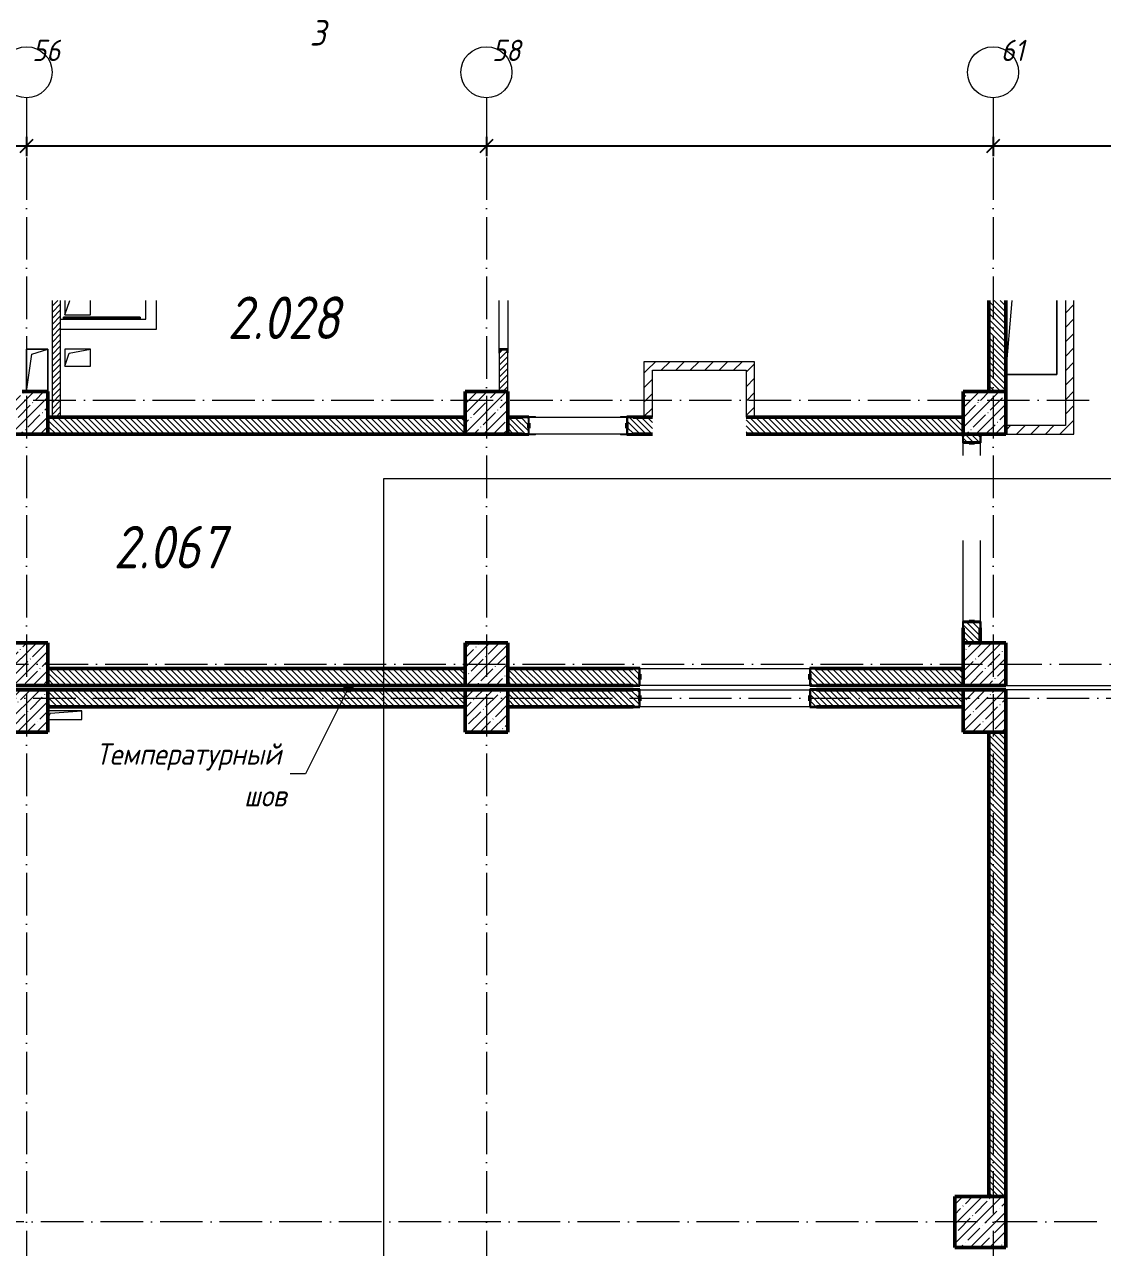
# Model space of a CAD drawing. Header units: millimetres. Extents: x -401725 to 250493, y 305116 to 802890.
# Drawn here: x 62066 to 74727, y 346924 to 361285 of the extents above; entities that cross this region are included whole.
import ezdxf

# ---------------------------------------------------------------- set-up
doc = ezdxf.new("R2010")
doc.units = ezdxf.units.MM
doc.linetypes.add('50_200_ШТРИХ_1Т_ш5_п1_п1_', pattern=[700, 500, -100, 0, -100])
for name, color, linetype, lineweight in [('A-____-____-DIMS', 7, 'Continuous', 9), ('A-FLOR-____-OTLN', 7, 'Continuous', 9), ('A-GENM-____-MCUT', 7, 'Continuous', 25), ('A-GENM-____-OTLN', 7, 'Continuous', 9), ('A-GENM-____-OTLN-1', 7, 'Continuous', 25), ('A-WALL-____-MCUT-2', 7, 'Continuous', 50), ('A-WALL-____-OTLN', 7, 'Continuous', 9), ('A-WALL-____-PATT-1', 7, 'Continuous', 9), ('A-WALL-FNSH-MCUT-1', 7, 'Continuous', 9), ('G-____-____-SYMB', 7, 'Continuous', 9), ('G-____-____-TEXT', 7, 'Continuous', 9), ('I-WALL-____-OTLN', 7, 'Continuous', 9), ('S-COLS-____-MCUT', 7, 'Continuous', 50), ('S-COLS-____-OTLN', 7, 'Continuous', 9), ('S-GRID-____-IDEN', 7, 'Continuous', 9), ('S-GRID-____-OTLN-1', 7, '50_200_ШТРИХ_1Т_ш5_п1_п1_', 9), ('Марки помещений', 7, 'Continuous', 9)]:
    doc.layers.add(name, color=color, linetype=linetype, lineweight=lineweight)
doc.layers.add('G-____-____-SYMB-1', color=9, linetype='Continuous', lineweight=9, true_color=0x808080)
doc.styles.add('ISOCPEUR_I', font='isocpeui.ttf', dxfattribs={"width": 0.9, "height": 2.5})
doc.styles.add('ISOCPEUR_I_10', font='isocpeui.ttf', dxfattribs={"width": 0.9, "height": 180})
doc.styles.add('ISOCPEUR_I_2', font='isocpeui.ttf', dxfattribs={"width": 0.85, "height": 2.3})
doc.dimstyles.new('ISO-2_5_0_9К_БОЛЬШОЙ_ОСИ', dxfattribs={"dimscale": 304.8, "dimtxt": 248.995294, "dimasz": 0.492126, "dimexe": 0.393701, "dimexo": 0, "dimgap": 0, "dimtad": 1, "dimdec": 0, "dimzin": 0, "dimdsep": 46, "dimtxsty": 'ISOCPEUR_I', "dimblk1": 'OBLIQUE', "dimblk2": 'OBLIQUE', "dimsah": 1, "dimcen": 0.09, "dimdle": 0.393701, "dimazin": 0, "dimtfac": 1, "dimtdec": 4, "dimtix": 1, "dimtmove": 0, "dimatfit": 3, "dimfxl": 1, "dimtvp": 1, "dimtolj": 1, "dimtzin": 0, "dimarcsym": 2})
pattern_1 = [(135, (-15659.08, 310542.9), (-35.35534, -35.35534), [])]
pattern_2 = [(45, (-15659.08, 310542.9), (-35.35534, 35.35534), [])]
pattern_3 = [(45, (-15659.08, 310542.9), (-84.85281, 84.85281), [])]

# ---------------------------------------------------------------- blocks, each defined once
blk = doc.blocks.new('BSC_Колонна _Прямоугольная - 500х500-25642906-АР1_План отверстий 2 этажа в осях 1-64_А-ГГ')
at = {"layer": 'S-COLS-____-OTLN'}
h = blk.add_hatch(dxfattribs=at)
h.set_pattern_fill('FP_35', color=256, style=0, pattern_type=2)
h.set_pattern_definition([(45, (-89000, -42681.04), (-114.04925, 114.04925), []), (45, (-88885.95, -42681.04), (-114.04925, 114.04925), [201.613, -40.323, 3.353, -36.97])])
h.paths.add_polyline_path([(-250, -250), (250, -250), (250, 250), (-250, 250)], flags=0)
at = {"layer": 'S-COLS-____-MCUT'}
for p, q in [((250, 250), (-250, 250)), ((-250, 250), (-250, -250)), ((250, -250), (250, 250)), ((-250, -250), (250, -250))]:
    blk.add_line(p, q, dxfattribs=at)
blk = doc.blocks.new('BSC_Колонна _Прямоугольная - 600х600-26981669-АР1_План отверстий 2 этажа в осях 1-64_А-ГГ')
at = {"layer": 'S-COLS-____-OTLN'}
h = blk.add_hatch(dxfattribs=at)
h.set_pattern_fill('FP_41', color=256, style=0, pattern_type=2)
h.set_pattern_definition([(45, (-88950, -36681.04), (-114.04925, 114.04925), []), (45, (-88835.95, -36681.04), (-114.04925, 114.04925), [201.613, -40.323, 3.353, -36.97])])
h.paths.add_polyline_path([(-300, -300), (300, -300), (300, 300), (-300, 300)], flags=0)
at = {"layer": 'S-COLS-____-MCUT'}
for p, q in [((300, 300), (-300, 300)), ((-300, 300), (-300, -300)), ((300, -300), (300, 300)), ((-300, -300), (300, -300))]:
    blk.add_line(p, q, dxfattribs=at)
blk = doc.blocks.new('BSC_Колонна _Прямоугольная - 500х500-V16-АР1_План отверстий 2 этажа в осях 1-64_А-ГГ')
at = {"layer": 'S-COLS-____-OTLN'}
h = blk.add_hatch(dxfattribs=at)
h.set_pattern_fill('FP_45', color=256, style=0, pattern_type=2)
h.set_pattern_definition([(45, (-77750, -42681.04), (-114.04925, 114.04925), []), (45, (-77635.95, -42681.04), (-114.04925, 114.04925), [201.613, -40.323, 3.353, -36.97])])
h.paths.add_polyline_path([(-250, -250), (250, -250), (250, 250), (-250, 250)], flags=0)
at = {"layer": 'S-COLS-____-MCUT'}
for p, q in [((250, 250), (-250, 250)), ((-250, 250), (-250, -250)), ((250, -250), (250, 250)), ((-250, -250), (250, -250))]:
    blk.add_line(p, q, dxfattribs=at)
blk = doc.blocks.new('BSC_Колонна _Прямоугольная - 500х500-V17-АР1_План отверстий 2 этажа в осях 1-64_А-ГГ')
at = {"layer": 'S-COLS-____-OTLN'}
h = blk.add_hatch(dxfattribs=at)
h.set_pattern_fill('FP_46', color=256, style=0, pattern_type=2)
h.set_pattern_definition([(45, (-83150, -42681.04), (-114.04925, 114.04925), []), (45, (-83035.95, -42681.04), (-114.04925, 114.04925), [201.613, -40.323, 3.353, -36.97])])
h.paths.add_polyline_path([(-250, -250), (250, -250), (250, 250), (-250, 250)], flags=0)
at = {"layer": 'S-COLS-____-MCUT'}
for p, q in [((250, 250), (-250, 250)), ((-250, 250), (-250, -250)), ((250, -250), (250, 250)), ((-250, -250), (250, -250))]:
    blk.add_line(p, q, dxfattribs=at)
blk = doc.blocks.new('BSC_Колонна _Прямоугольная - 500х500-V80-АР1_План отверстий 2 этажа в осях 1-64_А-ГГ')
at = {"layer": 'S-COLS-____-OTLN'}
h = blk.add_hatch(dxfattribs=at)
h.set_pattern_fill('FP_109', color=256, style=0, pattern_type=2)
h.set_pattern_definition([(45, (-89000, -46181.04), (-114.04925, 114.04925), []), (45, (-88885.95, -46181.04), (-114.04925, 114.04925), [201.613, -40.323, 3.353, -36.97])])
h.paths.add_polyline_path([(-250, -250), (250, -250), (250, 250), (-250, 250)], flags=0)
at = {"layer": 'S-COLS-____-MCUT'}
for p, q in [((250, 250), (-250, 250)), ((-250, 250), (-250, -250)), ((250, -250), (250, 250)), ((-250, -250), (250, -250))]:
    blk.add_line(p, q, dxfattribs=at)
blk = doc.blocks.new('BSC_Колонна _Прямоугольная - 500х500-V81-АР1_План отверстий 2 этажа в осях 1-64_А-ГГ')
at = {"layer": 'S-COLS-____-OTLN'}
h = blk.add_hatch(dxfattribs=at)
h.set_pattern_fill('FP_110', color=256, style=0, pattern_type=2)
h.set_pattern_definition([(45, (-83150, -46181.04), (-114.04925, 114.04925), []), (45, (-83035.95, -46181.04), (-114.04925, 114.04925), [201.613, -40.323, 3.353, -36.97])])
h.paths.add_polyline_path([(-250, -250), (250, -250), (250, 250), (-250, 250)], flags=0)
at = {"layer": 'S-COLS-____-MCUT'}
for p, q in [((250, 250), (-250, 250)), ((-250, 250), (-250, -250)), ((250, -250), (250, 250)), ((-250, -250), (250, -250))]:
    blk.add_line(p, q, dxfattribs=at)
blk = doc.blocks.new('BSC_Колонна _Прямоугольная - 500х500-25978818-АР1_План отверстий 2 этажа в осях 1-64_А-ГГ')
at = {"layer": 'S-COLS-____-OTLN'}
h = blk.add_hatch(dxfattribs=at)
h.set_pattern_fill('FP_148', color=256, style=0, pattern_type=2)
h.set_pattern_definition([(45, (-77750, -46181.04), (-114.04925, 114.04925), []), (45, (-77635.95, -46181.04), (-114.04925, 114.04925), [201.613, -40.323, 3.353, -36.97])])
h.paths.add_polyline_path([(-250, -250), (250, -250), (250, 250), (-250, 250)], flags=0)
at = {"layer": 'S-COLS-____-MCUT'}
for p, q in [((-250, 250), (-250, -250)), ((250, 250), (-50, 250)), ((250, -250), (250, 250)), ((-250, -250), (250, -250))]:
    blk.add_line(p, q, dxfattribs=at)
blk = doc.blocks.new('BSC_Колонна _Прямоугольная - 500х500-V123-АР1_План отверстий 2 этажа в осях 1-64_А-ГГ')
at = {"layer": 'S-COLS-____-OTLN'}
h = blk.add_hatch(dxfattribs=at)
h.set_pattern_fill('FP_153', color=256, style=0, pattern_type=2)
h.set_pattern_definition([(45, (-77750, -43231.04), (-114.04925, 114.04925), []), (45, (-77635.95, -43231.04), (-114.04925, 114.04925), [201.613, -40.323, 3.353, -36.97])])
h.paths.add_polyline_path([(-250, -250), (250, -250), (250, 250), (-250, 250)], flags=0)
at = {"layer": 'S-COLS-____-MCUT'}
for p, q in [((250, 250), (-250, 250)), ((-250, 250), (-250, -250)), ((250, -250), (250, 250)), ((-250, -250), (250, -250))]:
    blk.add_line(p, q, dxfattribs=at)
blk = doc.blocks.new('BSC_Колонна _Прямоугольная - 500х500-V125-АР1_План отверстий 2 этажа в осях 1-64_А-ГГ')
at = {"layer": 'S-COLS-____-OTLN'}
h = blk.add_hatch(dxfattribs=at)
h.set_pattern_fill('FP_155', color=256, style=0, pattern_type=2)
h.set_pattern_definition([(45, (-83150, -43231.04), (-114.04925, 114.04925), []), (45, (-83035.95, -43231.04), (-114.04925, 114.04925), [201.613, -40.323, 3.353, -36.97])])
h.paths.add_polyline_path([(-250, -250), (250, -250), (250, 250), (-250, 250)], flags=0)
at = {"layer": 'S-COLS-____-MCUT'}
for p, q in [((250, 250), (-250, 250)), ((-250, 250), (-250, -250)), ((250, -250), (250, 250)), ((-250, -250), (250, -250))]:
    blk.add_line(p, q, dxfattribs=at)
blk = doc.blocks.new('BSC_Колонна _Прямоугольная - 500х500-V126-АР1_План отверстий 2 этажа в осях 1-64_А-ГГ')
at = {"layer": 'S-COLS-____-OTLN'}
h = blk.add_hatch(dxfattribs=at)
h.set_pattern_fill('FP_156', color=256, style=0, pattern_type=2)
h.set_pattern_definition([(45, (-89000, -43231.04), (-114.04925, 114.04925), []), (45, (-88885.95, -43231.04), (-114.04925, 114.04925), [201.613, -40.323, 3.353, -36.97])])
h.paths.add_polyline_path([(-250, -250), (250, -250), (250, 250), (-250, 250)], flags=0)
at = {"layer": 'S-COLS-____-MCUT'}
for p, q in [((250, 250), (-250, 250)), ((-250, 250), (-250, -250)), ((250, -250), (250, 250)), ((-250, -250), (250, -250))]:
    blk.add_line(p, q, dxfattribs=at)
blk = doc.blocks.new('154_Стойка_СКБ_Швеллер - СМ-2180_100-28278414-АР1_План отверстий 2 этажа в осях 1-64_А-ГГ')
at = {"layer": 'A-GENM-____-MCUT'}
for p, q in [((171, 50), (125, 50)), ((125, 50), (125, -50)), ((129.5, 42.4), (171, 42.4)), ((129.5, -42.4), (129.5, 42.4)), ((171, 42.4), (171, 50)), ((125, -50), (171, -50)), ((171, -42.4), (129.5, -42.4)), ((171, -50), (171, -42.4))]:
    blk.add_line(p, q, dxfattribs=at)
blk = doc.blocks.new('154_Стойка_СКБ_Уголок - СМ-2180_200-28268025-АР1_План отверстий 2 этажа в осях 1-64_А-ГГ')
at = {"layer": 'A-GENM-____-MCUT'}
for p, q in [((125, 156), (125, 81)), ((200, 156), (125, 156)), ((131, 81), (131, 150)), ((131, 150), (200, 150)), ((200, 150), (200, 156)), ((125, 81), (131, 81)), ((131, 19), (125, 19)), ((125, 19), (125, -56)), ((131, -50), (131, 19)), ((125, -56), (200, -56)), ((200, -50), (131, -50)), ((200, -56), (200, -50))]:
    blk.add_line(p, q, dxfattribs=at)
blk = doc.blocks.new('Стойка_Влож_Уголок_Опорный - Уголок-28213941-АР1_План отверстий 2 этажа в осях 1-64_А-ГГ')
at = {"layer": 'A-GENM-____-OTLN'}
for p, q in [((-212, -6), (-212, 0)), ((0, 0), (0, -6)), ((-212, -75), (-212, -6)), ((-212, -6), (-206, -6)), ((-212, -75), (-206, -75)), ((-6, -6), (0, -6)), ((-6, -75), (0, -75)), ((0, -6), (0, -75))]:
    blk.add_line(p, q, dxfattribs=at)
blk = doc.blocks.new('Фахверк_СКБ_Уголок - 200_3550-28267367-АР1_План отверстий 2 этажа в осях 1-64_А-ГГ')
at = {"layer": 'A-GENM-____-MCUT'}
for p, q in [((200, 156), (125, 156)), ((125, 156), (125, 81)), ((131, 81), (131, 150)), ((131, 150), (200, 150)), ((200, 150), (200, 156)), ((125, 81), (131, 81)), ((131, 19), (125, 19)), ((125, 19), (125, -56)), ((131, -50), (131, 19)), ((125, -56), (200, -56)), ((200, -50), (131, -50)), ((200, -56), (200, -50))]:
    blk.add_line(p, q, dxfattribs=at)
blk = doc.blocks.new('Фахверк_СКБ_Уголок - 200_3380-28509457-АР1_План отверстий 2 этажа в осях 1-64_А-ГГ')
at = {"layer": 'A-GENM-____-MCUT'}
for p, q in [((200, 156), (125, 156)), ((125, 156), (125, 81)), ((131, 81), (131, 150)), ((131, 150), (200, 150)), ((200, 150), (200, 156)), ((125, 81), (131, 81)), ((131, 19), (125, 19)), ((125, 19), (125, -56)), ((131, -50), (131, 19)), ((125, -56), (200, -56)), ((200, -50), (131, -50)), ((200, -56), (200, -50))]:
    blk.add_line(p, q, dxfattribs=at)
blk = doc.blocks.new('Фахверк_СКБ_Уголок - 200_3960_зеркало-28268689-АР1_План отверстий 2 этажа в осях 1-64_А-ГГ')
at = {"layer": 'A-GENM-____-MCUT'}
for p, q in [((200, 156), (125, 156)), ((125, 156), (125, 81)), ((131, 81), (131, 150)), ((131, 150), (200, 150)), ((200, 150), (200, 156)), ((125, 81), (131, 81)), ((131, 19), (125, 19)), ((125, 19), (125, -56)), ((131, -50), (131, 19)), ((125, -56), (200, -56)), ((200, -50), (131, -50)), ((200, -56), (200, -50))]:
    blk.add_line(p, q, dxfattribs=at)
blk = doc.blocks.new('Фахверк_СКБ_Уголок - 200_3960-28268576-АР1_План отверстий 2 этажа в осях 1-64_А-ГГ')
at = {"layer": 'A-GENM-____-MCUT'}
for p, q in [((200, 156), (125, 156)), ((125, 156), (125, 81)), ((131, 81), (131, 150)), ((131, 150), (200, 150)), ((200, 150), (200, 156)), ((125, 81), (131, 81)), ((131, 19), (125, 19)), ((125, 19), (125, -56)), ((131, -50), (131, 19)), ((125, -56), (200, -56)), ((200, -50), (131, -50)), ((200, -56), (200, -50))]:
    blk.add_line(p, q, dxfattribs=at)
blk = doc.blocks.new('131_Панель боковая - 900х1500-29281255-АР1_План отверстий 2 этажа в осях 1-64_А-ГГ')
at = {"layer": 'A-GENM-____-MCUT'}
for p, q in [((450, 5), (-450, 5)), ((-450, 5), (-450, -5)), ((450, -5), (450, 5)), ((-450, -5), (450, -5))]:
    blk.add_line(p, q, dxfattribs=at)
at = {"layer": 'A-GENM-____-OTLN'}
for p, q in [((-450, 10), (450, 10)), ((-450, 5), (-450, 10)), ((450, 10), (450, 5)), ((-450, -10), (-450, -5)), ((-450, -10), (450, -10)), ((450, -5), (450, -10))]:
    blk.add_line(p, q, dxfattribs=at)
blk = doc.blocks.new('AR_Отверстие прямоугольное _в плите_ - AR_Отверстие прямоугольное _в плите_-V151-АР1_План отверстий 2 этажа в осях 1-64_А-ГГ')
at = {"layer": 'A-GENM-____-OTLN'}
for p, q in [((125, 250), (-125, 250)), ((-125, 250), (-125, -250)), ((-125, -250), (-63, 188)), ((-63, 188), (125, 250)), ((125, -250), (125, 250))]:
    blk.add_line(p, q, dxfattribs=at)
blk = doc.blocks.new('AR_Отверстие прямоугольное _в плите_ - AR_Отверстие прямоугольное _в плите_-30459341-АР1_План отверстий 2 этажа в осях 1-64_А-ГГ')
at = {"layer": 'A-GENM-____-OTLN'}
for p, q in [((-150, 20), (-150, -150)), ((-150, -150), (-93, 20)), ((150, -150), (150, 20)), ((-150, -150), (150, -150))]:
    blk.add_line(p, q, dxfattribs=at)
blk = doc.blocks.new('AR_Отверстие прямоугольное _в плите_ - AR_Отверстие прямоугольное _в плите_-30459372-АР1_План отверстий 2 этажа в осях 1-64_А-ГГ')
at = {"layer": 'A-GENM-____-OTLN'}
for p, q in [((150, 100), (-150, 100)), ((-150, 100), (-150, -100)), ((-150, -100), (-100, 50)), ((-100, 50), (150, 100)), ((150, -100), (150, 100)), ((-150, -100), (150, -100))]:
    blk.add_line(p, q, dxfattribs=at)
blk = doc.blocks.new('AR_Отверстие прямоугольное _в плите_ - AR_Отверстие прямоугольное _в плите_-30511579-АР1_План отверстий 2 этажа в осях 1-64_А-ГГ')
at = {"layer": 'A-GENM-____-OTLN'}
for p, q in [((200, 50), (-200, 50)), ((-200, -50), (-175, 25)), ((-175, 25), (200, 50)), ((200, -50), (200, 50)), ((-200, -50), (200, -50))]:
    blk.add_line(p, q, dxfattribs=at)
blk = doc.blocks.new('AR_Отверстие прямоугольное _в плите_ - AR_Отверстие прямоугольное _в плите_-30552544-АР1_План отверстий 2 этажа в осях 1-64_А-ГГ')
at = {"layer": 'A-GENM-____-OTLN'}
for p, q in [((-300, -650), (-227, 220)), ((300, -650), (300, 220)), ((-300, -650), (300, -650))]:
    blk.add_line(p, q, dxfattribs=at)
blk = doc.blocks.new('Ось сетки - Круг_Ø6_00__ISO-2_5_0_9K_-25732049-АР1_План отверстий 2 этажа в осях 1-64_А-ГГ')
at = {"layer": 'S-GRID-____-IDEN'}
blk.add_circle((0, 0), 3, dxfattribs=at)
blk = doc.blocks.new('_Oblique')
at = {"color": 0, "linetype": 'ByBlock', "lineweight": -2}
blk.add_line((-0.5, -0.5), (0.5, 0.5), dxfattribs=at)
blk = doc.blocks.new('*D9372')
at = {"layer": 'A-____-____-DIMS', "color": 0, "lineweight": -2, "transparency": 16777216}
for p, q in [((59191, 359964), (59191, 359738)), ((62091, 359964), (62091, 359738)), ((59071, 359858), (62211, 359858))]:
    blk.add_line(p, q, dxfattribs=at)
at = {"layer": 'Defpoints', "color": 0, "transparency": 16777216}
for p in [(59191, 359964), (62091, 359964), (62091, 359858)]:
    blk.add_point(p, dxfattribs=at)
at = {"layer": 'A-____-____-DIMS', "color": 0, "lineweight": -2, "transparency": 16777216, "xscale": 150, "yscale": 150, "zscale": 150, "rotation": 180}
blk.add_blockref('_Oblique', (59191, 359858), dxfattribs=at)
at = {"layer": 'A-____-____-DIMS', "color": 0, "lineweight": -2, "transparency": 16777216, "xscale": 150, "yscale": 150, "zscale": 150}
blk.add_blockref('_Oblique', (62091, 359858), dxfattribs=at)
at = {"layer": 'A-____-____-DIMS', "color": 0, "transparency": 16777216, "insert": (60641, 359859), "char_height": 2.5, "width": 758.48, "attachment_point": 5, "style": 'ISOCPEUR_I'}
blk.add_mtext('\\A1;2900', dxfattribs=at)
blk = doc.blocks.new('*D9373')
at = {"layer": 'A-____-____-DIMS', "color": 0, "lineweight": -2, "transparency": 16777216}
for p, q in [((62091, 359964), (62091, 359738)), ((67491, 359964), (67491, 359738)), ((61971, 359858), (67611, 359858))]:
    blk.add_line(p, q, dxfattribs=at)
at = {"layer": 'Defpoints', "color": 0, "transparency": 16777216}
for p in [(62091, 359964), (67491, 359964), (67491, 359858)]:
    blk.add_point(p, dxfattribs=at)
at = {"layer": 'A-____-____-DIMS', "color": 0, "lineweight": -2, "transparency": 16777216, "xscale": 150, "yscale": 150, "zscale": 150, "rotation": 180}
blk.add_blockref('_Oblique', (62091, 359858), dxfattribs=at)
at = {"layer": 'A-____-____-DIMS', "color": 0, "lineweight": -2, "transparency": 16777216, "xscale": 150, "yscale": 150, "zscale": 150}
blk.add_blockref('_Oblique', (67491, 359858), dxfattribs=at)
at = {"layer": 'A-____-____-DIMS', "color": 0, "transparency": 16777216, "insert": (64791, 359859), "char_height": 2.5, "width": 781.46, "attachment_point": 5, "style": 'ISOCPEUR_I'}
blk.add_mtext('\\A1;5400', dxfattribs=at)
blk = doc.blocks.new('*D9374')
at = {"layer": 'A-____-____-DIMS', "color": 0, "lineweight": -2, "transparency": 16777216}
for p, q in [((67491, 359964), (67491, 359738)), ((73441, 359964), (73441, 359738)), ((67371, 359858), (73561, 359858))]:
    blk.add_line(p, q, dxfattribs=at)
at = {"layer": 'Defpoints', "color": 0, "transparency": 16777216}
for p in [(67491, 359964), (73441, 359964), (73441, 359858)]:
    blk.add_point(p, dxfattribs=at)
at = {"layer": 'A-____-____-DIMS', "color": 0, "lineweight": -2, "transparency": 16777216, "xscale": 150, "yscale": 150, "zscale": 150, "rotation": 180}
blk.add_blockref('_Oblique', (67491, 359858), dxfattribs=at)
at = {"layer": 'A-____-____-DIMS', "color": 0, "lineweight": -2, "transparency": 16777216, "xscale": 150, "yscale": 150, "zscale": 150}
blk.add_blockref('_Oblique', (73441, 359858), dxfattribs=at)
at = {"layer": 'A-____-____-DIMS', "color": 0, "transparency": 16777216, "insert": (70466, 359859), "char_height": 2.5, "width": 758.48, "attachment_point": 5, "style": 'ISOCPEUR_I'}
blk.add_mtext('\\A1;5950', dxfattribs=at)
blk = doc.blocks.new('*D9375')
at = {"layer": 'A-____-____-DIMS', "color": 0, "lineweight": -2, "transparency": 16777216}
for p, q in [((73441, 359964), (73441, 359738)), ((77691, 359964), (77691, 359738)), ((73321, 359858), (77811, 359858))]:
    blk.add_line(p, q, dxfattribs=at)
at = {"layer": 'Defpoints', "color": 0, "transparency": 16777216}
for p in [(73441, 359964), (77691, 359964), (77691, 359858)]:
    blk.add_point(p, dxfattribs=at)
at = {"layer": 'A-____-____-DIMS', "color": 0, "lineweight": -2, "transparency": 16777216, "xscale": 150, "yscale": 150, "zscale": 150, "rotation": 180}
blk.add_blockref('_Oblique', (73441, 359858), dxfattribs=at)
at = {"layer": 'A-____-____-DIMS', "color": 0, "lineweight": -2, "transparency": 16777216, "xscale": 150, "yscale": 150, "zscale": 150}
blk.add_blockref('_Oblique', (77691, 359858), dxfattribs=at)
at = {"layer": 'A-____-____-DIMS', "color": 0, "transparency": 16777216, "insert": (75566, 359859), "char_height": 2.5, "width": 781.46, "attachment_point": 5, "style": 'ISOCPEUR_I'}
blk.add_mtext('\\A1;4250', dxfattribs=at)

msp = doc.modelspace()

# ---------------------------------------------------------------- hatches: boundary and pattern name
at = {"layer": 'A-WALL-____-PATT-1'}
h = msp.add_hatch(dxfattribs=at)
h.set_pattern_fill('FP_5', color=256, style=0, pattern_type=2)
h.set_pattern_definition(pattern_2)
h.paths.add_polyline_path([(62390.9187, 356673.9433), (62490.9187, 356673.9433), (62490.9187, 358044.0819), (62390.9187, 358044.0819), (62390.9187, 357718.4856)], flags=0)
h = msp.add_hatch(dxfattribs=at)
h.set_pattern_fill('FP_6', color=256, style=0, pattern_type=2)
h.set_pattern_definition(pattern_1)
h.paths.add_polyline_path([(73590.9187, 356973.9433), (73590.9187, 358044.0819), (73390.9187, 358044.0819), (73390.9187, 356973.9433)], flags=0)
h = msp.add_hatch(dxfattribs=at)
h.set_pattern_fill('FP_4', color=256, style=0, pattern_type=2)
h.set_pattern_definition(pattern_3)
h.paths.add_polyline_path([(74390.9187, 356573.9433), (74390.9187, 358044.0819), (74290.9187, 358044.0819), (74290.9187, 356573.9433)], flags=0)
h = msp.add_hatch(dxfattribs=at)
h.set_pattern_fill('FP_5', color=256, style=0, pattern_type=2)
h.set_pattern_definition(pattern_2)
h.paths.add_polyline_path([(67740.9187, 356973.9433), (67740.9187, 357427.9433), (67733.3187, 357427.9433), (67733.3187, 357469.4433), (67648.5187, 357469.4433), (67648.5187, 357427.9433), (67640.9187, 357427.9433), (67640.9187, 356973.9433), (67733.3187, 356973.9433)], flags=0)
h = msp.add_hatch(dxfattribs=at)
h.set_pattern_fill('FP_4', color=256, style=0, pattern_type=2)
h.set_pattern_definition(pattern_3)
h.paths.add_polyline_path([(69340.9187, 357223.9433), (70640.9187, 357223.9433), (70640.9187, 357323.9433), (69340.9187, 357323.9433)], flags=0)
h = msp.add_hatch(dxfattribs=at)
h.set_pattern_fill('FP_4', color=256, style=0, pattern_type=2)
h.set_pattern_definition(pattern_3)
h.paths.add_polyline_path([(69440.9187, 356673.9433), (69440.9187, 357223.9433), (69340.9187, 357223.9433), (69340.9187, 356673.9433)], flags=0)
h = msp.add_hatch(dxfattribs=at)
h.set_pattern_fill('FP_4', color=256, style=0, pattern_type=2)
h.set_pattern_definition(pattern_3)
h.paths.add_polyline_path([(70540.9187, 356673.9433), (70640.9187, 356673.9433), (70640.9187, 357223.9433), (70540.9187, 357223.9433)], flags=0)
h = msp.add_hatch(dxfattribs=at)
h.set_pattern_fill('FP_6', color=256, style=0, pattern_type=2)
h.set_pattern_definition(pattern_1)
h.paths.add_polyline_path([(67240.9187, 356473.9433), (67240.9187, 356673.9433), (62340.9187, 356673.9433), (62340.9187, 356473.9433), (65630.5863, 356473.9433)], flags=0)
h = msp.add_hatch(dxfattribs=at)
h.set_pattern_fill('FP_6', color=256, style=0, pattern_type=2)
h.set_pattern_definition(pattern_1)
h.paths.add_polyline_path([(73090.9187, 356473.9433), (73090.9187, 356673.9433), (70540.9187, 356673.9433), (70540.9187, 356473.9433), (72700.4435, 356473.9433)], flags=0)
h.paths.add_polyline_path([(69440.9187, 356473.9433), (69440.9187, 356673.9433), (69146.9187, 356673.9433), (69146.9187, 356604.9433), (69140.9187, 356604.9433), (69140.9187, 356542.9433), (69146.9187, 356542.9433), (69146.9187, 356473.9433), (69215.9187, 356473.9433)], flags=0)
h.paths.add_polyline_path([(67915.9187, 356473.9433), (67984.9187, 356473.9433), (67984.9187, 356542.9433), (67990.9187, 356542.9433), (67990.9187, 356604.9433), (67984.9187, 356604.9433), (67984.9187, 356673.9433), (67740.9187, 356673.9433), (67740.9187, 356473.9433)], flags=0)
h = msp.add_hatch(dxfattribs=at)
h.set_pattern_fill('FP_6', color=256, style=0, pattern_type=2)
h.set_pattern_definition(pattern_1)
h.paths.add_polyline_path([(73290.9187, 354023.9433), (73290.9187, 354267.9433), (73221.9187, 354267.9433), (73221.9187, 354273.9433), (73159.9187, 354273.9433), (73159.9187, 354267.9433), (73090.9187, 354267.9433), (73090.9187, 354023.9433)], flags=0)
h.paths.add_polyline_path([(73221.9187, 356373.9433), (73221.9187, 356379.9433), (73290.9187, 356379.9433), (73290.9187, 356473.9433), (73090.9187, 356473.9433), (73090.9187, 356379.9433), (73159.9187, 356379.9433), (73159.9187, 356373.9433)], flags=0)
h = msp.add_hatch(dxfattribs=at)
h.set_pattern_fill('FP_4', color=256, style=0, pattern_type=2)
h.set_pattern_definition(pattern_3)
h.paths.add_polyline_path([(73590.9187, 356473.9433), (74390.9187, 356473.9433), (74390.9187, 356573.9433), (73590.9187, 356573.9433)], flags=0)
h = msp.add_hatch(dxfattribs=at)
h.set_pattern_fill('FP_6', color=256, style=0, pattern_type=2)
h.set_pattern_definition(pattern_1)
h.paths.add_polyline_path([(67240.9187, 353523.9433), (67240.9187, 353723.9433), (62340.9187, 353723.9433), (62340.9187, 353523.9433), (65630.5863, 353523.9433)], flags=0)
h = msp.add_hatch(dxfattribs=at)
h.set_pattern_fill('FP_6', color=256, style=0, pattern_type=2)
h.set_pattern_definition(pattern_1)
h.paths.add_polyline_path([(72700.4435, 353523.9433), (73090.9187, 353523.9433), (73090.9187, 353723.9433), (71296.9187, 353723.9433), (71296.9187, 353654.9433), (71290.9187, 353654.9433), (71290.9187, 353592.9433), (71296.9187, 353592.9433), (71296.9187, 353523.9433), (71365.9187, 353523.9433)], flags=0)
h.paths.add_polyline_path([(69165.5149, 353523.9433), (69284.9187, 353523.9433), (69284.9187, 353592.9433), (69290.9187, 353592.9433), (69290.9187, 353654.9433), (69284.9187, 353654.9433), (69284.9187, 353723.9433), (67740.9187, 353723.9433), (67740.9187, 353523.9433)], flags=0)
h = msp.add_hatch(dxfattribs=at)
h.set_pattern_fill('FP_6', color=256, style=0, pattern_type=2)
h.set_pattern_definition(pattern_1)
h.paths.add_polyline_path([(67240.9187, 353273.9433), (67240.9187, 353473.9433), (62340.9187, 353473.9433), (62340.9187, 353273.9433), (65630.5863, 353273.9433)], flags=0)
h = msp.add_hatch(dxfattribs=at)
h.set_pattern_fill('FP_6', color=256, style=0, pattern_type=2)
h.set_pattern_definition(pattern_1)
h.paths.add_polyline_path([(73090.9187, 353273.9433), (73090.9187, 353473.9433), (71296.9187, 353473.9433), (71296.9187, 353404.9433), (71290.9187, 353404.9433), (71290.9187, 353342.9433), (71296.9187, 353342.9433), (71296.9187, 353273.9433), (72700.4435, 353273.9433)], flags=0)
h.paths.add_polyline_path([(69284.9187, 353273.9433), (69284.9187, 353342.9433), (69290.9187, 353342.9433), (69290.9187, 353404.9433), (69284.9187, 353404.9433), (69284.9187, 353473.9433), (67740.9187, 353473.9433), (67740.9187, 353273.9433), (69215.9187, 353273.9433)], flags=0)
h = msp.add_hatch(dxfattribs=at)
h.set_pattern_fill('FP_6', color=256, style=0, pattern_type=2)
h.set_pattern_definition(pattern_1)
h.paths.add_polyline_path([(73590.9187, 347523.9433), (73590.9187, 352973.9433), (73390.9187, 352973.9433), (73390.9187, 347523.9433)], flags=0)
at = {"layer": 'G-____-____-TEXT'}
h = msp.add_hatch(color=256, dxfattribs=at)
edge = h.paths.add_edge_path(flags=0)
edge.add_arc((65872.0155, 353494.3612), 50, 0, 360)

# ---------------------------------------------------------------- linework, layer by layer
at = {"layer": 'A-FLOR-____-OTLN'}
for p, q in [((74190.9187, 358044.0819), (74190.9187, 357173.9433)), ((62090.9187, 357473.9433), (62340.9187, 357473.9433)), ((62090.9187, 356973.9433), (62090.9187, 357473.9433)), ((62340.9187, 357473.9433), (62340.9187, 356973.9433)), ((74190.9187, 357173.9433), (73590.9187, 357173.9433)), ((73590.9187, 353523.9433), (77040.9187, 353523.9433)), ((77040.9187, 353473.9433), (73590.9187, 353473.9433))]:
    msp.add_line(p, q, dxfattribs=at)
at = {"layer": 'A-WALL-____-MCUT-2'}
for p, q in [((73390.9187, 358044.0819), (73390.9187, 356973.9433)), ((73590.9187, 356973.9433), (73590.9187, 358044.0819)), ((67240.9187, 356673.9433), (62340.9187, 356673.9433)), ((67915.9187, 356673.9433), (67740.9187, 356673.9433)), ((67990.9187, 356542.9433), (67990.9187, 356604.9433)), ((69140.9187, 356604.9433), (69140.9187, 356542.9433)), ((69440.9187, 356673.9433), (69215.9187, 356673.9433)), ((73090.9187, 356673.9433), (70540.9187, 356673.9433)), ((62340.9187, 356473.9433), (67240.9187, 356473.9433)), ((67740.9187, 356473.9433), (67915.9187, 356473.9433)), ((69215.9187, 356473.9433), (69440.9187, 356473.9433)), ((70540.9187, 356473.9433), (73090.9187, 356473.9433)), ((73090.9187, 356473.9433), (73090.9187, 356448.9433)), ((73290.9187, 356448.9433), (73290.9187, 356473.9433)), ((73159.9187, 356373.9433), (73221.9187, 356373.9433)), ((73090.9187, 354198.9433), (73090.9187, 354023.9433)), ((73221.9187, 354273.9433), (73159.9187, 354273.9433)), ((73290.9187, 354023.9433), (73290.9187, 354198.9433)), ((67240.9187, 353723.9433), (62340.9187, 353723.9433)), ((69215.9187, 353723.9433), (67740.9187, 353723.9433)), ((73090.9187, 353723.9433), (71365.9187, 353723.9433)), ((69290.9187, 353592.9433), (69290.9187, 353654.9433)), ((71290.9187, 353654.9433), (71290.9187, 353592.9433)), ((62340.9187, 353523.9433), (67240.9187, 353523.9433)), ((67240.9187, 353473.9433), (62340.9187, 353473.9433)), ((67740.9187, 353523.9433), (69215.9187, 353523.9433)), ((69215.9187, 353473.9433), (67740.9187, 353473.9433)), ((71365.9187, 353523.9433), (73090.9187, 353523.9433)), ((73090.9187, 353473.9433), (71365.9187, 353473.9433)), ((69290.9187, 353342.9433), (69290.9187, 353404.9433)), ((71290.9187, 353404.9433), (71290.9187, 353342.9433)), ((62340.9187, 353273.9433), (67240.9187, 353273.9433)), ((67740.9187, 353273.9433), (69215.9187, 353273.9433)), ((71365.9187, 353273.9433), (73090.9187, 353273.9433)), ((73390.9187, 352973.9433), (73390.9187, 347523.9433)), ((73590.9187, 347523.9433), (73590.9187, 352973.9433))]:
    msp.add_line(p, q, dxfattribs=at)
at = {"layer": 'A-WALL-____-OTLN'}
for p, q in [((63490.9187, 357823.9433), (63490.9187, 358044.0819)), ((63610.9187, 358044.0819), (63610.9187, 357703.9433)), ((62490.9187, 357823.9433), (63490.9187, 357823.9433)), ((63610.9187, 357703.9433), (62490.9187, 357703.9433))]:
    msp.add_line(p, q, dxfattribs=at)
at = {"layer": 'A-WALL-FNSH-MCUT-1'}
for p, q in [((62390.9187, 358044.0819), (62390.9187, 356673.9433)), ((62490.9187, 356673.9433), (62490.9187, 358044.0819)), ((74290.9187, 358044.0819), (74290.9187, 356573.9433)), ((74390.9187, 356473.9433), (74390.9187, 358044.0819)), ((67640.9187, 357427.9433), (67640.9187, 356973.9433)), ((67740.9187, 356973.9433), (67740.9187, 357427.9433)), ((70640.9187, 357323.9433), (69340.9187, 357323.9433)), ((69340.9187, 357323.9433), (69340.9187, 356673.9433)), ((70640.9187, 356673.9433), (70640.9187, 357323.9433)), ((69440.9187, 357223.9433), (70540.9187, 357223.9433)), ((69440.9187, 356673.9433), (69440.9187, 357223.9433)), ((70540.9187, 357223.9433), (70540.9187, 356673.9433)), ((69440.9187, 356673.9433), (69440.9187, 356673.9433)), ((70540.9187, 356673.9433), (70540.9187, 356673.9433)), ((74290.9187, 356573.9433), (73590.9187, 356573.9433)), ((73590.9187, 356473.9433), (74390.9187, 356473.9433))]:
    msp.add_line(p, q, dxfattribs=at)
at = {"layer": 'G-____-____-SYMB-1'}
for p, q in [((66283.9165, 355949.2275), (66283.9165, 305754.4434)), ((83089.1187, 355949.2275), (66283.9165, 355949.2275))]:
    msp.add_line(p, q, dxfattribs=at)
at = {"layer": 'G-____-____-TEXT'}
for p, q in [((65872.0155, 353494.3612), (65364.959, 352486.9778)), ((65364.959, 352486.9778), (65185.271, 352486.9778))]:
    msp.add_line(p, q, dxfattribs=at)
msp.add_circle((65872.0155, 353494.3612), 50, dxfattribs=at)
at = {"layer": 'I-WALL-____-OTLN'}
for p, q in [((67640.9187, 357473.9433), (67640.9187, 358044.0819)), ((67740.9187, 358044.0819), (67740.9187, 357473.9433)), ((67990.9187, 356673.9433), (69140.9187, 356673.9433)), ((69140.9187, 356473.9433), (67990.9187, 356473.9433)), ((73090.9187, 356223.9433), (73090.9187, 356373.9433)), ((73290.9187, 356373.9433), (73290.9187, 356223.9433)), ((73090.9187, 354273.9433), (73090.9187, 355223.9433)), ((73290.9187, 355223.9433), (73290.9187, 354273.9433)), ((69290.9187, 353723.9433), (71290.9187, 353723.9433)), ((71290.9187, 353523.9433), (69290.9187, 353523.9433)), ((69290.9187, 353473.9433), (71290.9187, 353473.9433)), ((71290.9187, 353273.9433), (69290.9187, 353273.9433))]:
    msp.add_line(p, q, dxfattribs=at)
at = {"layer": 'S-GRID-____-OTLN-1'}
for p, q in [((62090.9187, 360423.8609), (62090.9187, 319112.8009)), ((67490.9187, 360423.8609), (67490.9187, 322365.6356)), ((73440.9187, 360423.8609), (73440.9187, 306060.2949)), ((51667.6891, 356873.9433), (74659.706, 356873.9433)), ((58813.2332, 353773.9433), (88267.3291, 353773.9433)), ((51667.6891, 353373.9433), (88415.3253, 353373.9433)), ((74659.706, 347223.9433), (51667.6891, 347223.9433))]:
    msp.add_line(p, q, dxfattribs=at)

# ---------------------------------------------------------------- block references
at = {"layer": 'A-GENM-____-OTLN'}
for name, p in [('AR_Отверстие прямоугольное _в плите_ - AR_Отверстие прямоугольное _в плите_-30459341-АР1_План отверстий 2 этажа в осях 1-64_А-ГГ', (62690.9187, 358023.9433)), ('AR_Отверстие прямоугольное _в плите_ - AR_Отверстие прямоугольное _в плите_-30552544-АР1_План отверстий 2 этажа в осях 1-64_А-ГГ', (73890.9187, 357823.9433)), ('AR_Отверстие прямоугольное _в плите_ - AR_Отверстие прямоугольное _в плите_-V151-АР1_План отверстий 2 этажа в осях 1-64_А-ГГ', (62215.9187, 357223.9433)), ('AR_Отверстие прямоугольное _в плите_ - AR_Отверстие прямоугольное _в плите_-30459372-АР1_План отверстий 2 этажа в осях 1-64_А-ГГ', (62690.9187, 357373.9433)), ('AR_Отверстие прямоугольное _в плите_ - AR_Отверстие прямоугольное _в плите_-30511579-АР1_План отверстий 2 этажа в осях 1-64_А-ГГ', (62540.9187, 353173.9433))]:
    msp.add_blockref(name, p, dxfattribs=at)
for name, p, rotation in [('131_Панель боковая - 900х1500-29281255-АР1_План отверстий 2 этажа в осях 1-64_А-ГГ', (62975.9187, 357838.9433), 180), ('Стойка_Влож_Уголок_Опорный - Уголок-28213941-АР1_План отверстий 2 этажа в осях 1-64_А-ГГ', (67990.9187, 356679.9433), 89.99999999999955), ('Стойка_Влож_Уголок_Опорный - Уголок-28213941-АР1_План отверстий 2 этажа в осях 1-64_А-ГГ', (69140.9187, 356467.9433), 269.9999999999995)]:
    msp.add_blockref(name, p, dxfattribs=dict(at, rotation=rotation))
at = {"layer": 'A-GENM-____-OTLN-1'}
for name, p, rotation in [('154_Стойка_СКБ_Швеллер - СМ-2180_100-28278414-АР1_План отверстий 2 этажа в осях 1-64_А-ГГ', (67690.9187, 357598.9433), 270), ('154_Стойка_СКБ_Уголок - СМ-2180_200-28268025-АР1_План отверстий 2 этажа в осях 1-64_А-ГГ', (68115.9187, 356623.9433), 180), ('Фахверк_СКБ_Уголок - 200_3960_зеркало-28268689-АР1_План отверстий 2 этажа в осях 1-64_А-ГГ', (73240.9187, 356248.9433), 90), ('Фахверк_СКБ_Уголок - 200_3960-28268576-АР1_План отверстий 2 этажа в осях 1-64_А-ГГ', (73140.9187, 354398.9433), 270), ('Фахверк_СКБ_Уголок - 200_3550-28267367-АР1_План отверстий 2 этажа в осях 1-64_А-ГГ', (69415.9187, 353673.9433), 180), ('Фахверк_СКБ_Уголок - 200_3380-28509457-АР1_План отверстий 2 этажа в осях 1-64_А-ГГ', (69415.9187, 353423.9433), 180)]:
    msp.add_blockref(name, p, dxfattribs=dict(at, rotation=rotation))
for p in [(69015.9187, 356523.9433), (71165.9187, 353573.9433), (71165.9187, 353323.9433)]:
    msp.add_blockref('154_Стойка_СКБ_Уголок - СМ-2180_200-28268025-АР1_План отверстий 2 этажа в осях 1-64_А-ГГ', p, dxfattribs=at)
at = {"layer": 'S-COLS-____-OTLN'}
for name, p in [('BSC_Колонна _Прямоугольная - 500х500-25978818-АР1_План отверстий 2 этажа в осях 1-64_А-ГГ', (62090.9187, 356723.9433)), ('BSC_Колонна _Прямоугольная - 500х500-V81-АР1_План отверстий 2 этажа в осях 1-64_А-ГГ', (67490.9187, 356723.9433)), ('BSC_Колонна _Прямоугольная - 500х500-V80-АР1_План отверстий 2 этажа в осях 1-64_А-ГГ', (73340.9187, 356723.9433)), ('BSC_Колонна _Прямоугольная - 500х500-V123-АР1_План отверстий 2 этажа в осях 1-64_А-ГГ', (62090.9187, 353773.9433)), ('BSC_Колонна _Прямоугольная - 500х500-V125-АР1_План отверстий 2 этажа в осях 1-64_А-ГГ', (67490.9187, 353773.9433)), ('BSC_Колонна _Прямоугольная - 500х500-V126-АР1_План отверстий 2 этажа в осях 1-64_А-ГГ', (73340.9187, 353773.9433)), ('BSC_Колонна _Прямоугольная - 500х500-V16-АР1_План отверстий 2 этажа в осях 1-64_А-ГГ', (62090.9187, 353223.9433)), ('BSC_Колонна _Прямоугольная - 500х500-V17-АР1_План отверстий 2 этажа в осях 1-64_А-ГГ', (67490.9187, 353223.9433)), ('BSC_Колонна _Прямоугольная - 500х500-25642906-АР1_План отверстий 2 этажа в осях 1-64_А-ГГ', (73340.9187, 353223.9433)), ('BSC_Колонна _Прямоугольная - 600х600-26981669-АР1_План отверстий 2 этажа в осях 1-64_А-ГГ', (73290.9187, 347223.9433))]:
    msp.add_blockref(name, p, dxfattribs=at)
at = {"layer": 'S-GRID-____-IDEN', "xscale": 99.99999999999993, "yscale": 99.99999999999993, "zscale": 99.99999999999993, "rotation": 180}
for p in [(62090.9187, 360723.8609), (67490.9187, 360723.8609), (73440.9187, 360723.8609)]:
    msp.add_blockref('Ось сетки - Круг_Ø6_00__ISO-2_5_0_9K_-25732049-АР1_План отверстий 2 этажа в осях 1-64_А-ГГ', p, dxfattribs=at)

# ---------------------------------------------------------------- texts
at = {"layer": 'G-____-____-SYMB', "insert": (65414.8167, 361336.5254), "char_height": 300, "width": 256.54, "attachment_point": 1, "style": 'ISOCPEUR_I_10'}
msp.add_mtext('\\fISOCPEUR|b0|i1|c204|p34|;3', dxfattribs=at)
at = {"layer": 'G-____-____-TEXT', "char_height": 250, "attachment_point": 1, "style": 'ISOCPEUR_I'}
for s, insert, width in [('Температурный', (62906.5107, 352842.832), 2763.416813), ('шов', (64644.8232, 352353.3528), 656.582063)]:
    msp.add_mtext(s, dxfattribs=dict(at, insert=insert, width=width))
at = {"layer": 'S-GRID-____-IDEN', "char_height": 250, "attachment_point": 1, "style": 'ISOCPEUR_I'}
for s, insert, width in [('56', (62158.2122, 361105.0482), 404.0505), ('58', (67558.2122, 361105.0482), 404.0505), ('61', (73532.0622, 361105.0482), 346.329)]:
    msp.add_mtext(s, dxfattribs=dict(at, insert=insert, width=width))
at = {"layer": 'Марки помещений', "char_height": 500, "width": 785.65375, "attachment_point": 1, "style": 'ISOCPEUR_I_2'}
for s, insert in [('2.028', (64450.0024, 358091.1694)), ('2.067', (63111.7157, 355397.6251))]:
    msp.add_mtext(s, dxfattribs=dict(at, insert=insert))

# ---------------------------------------------------------------- dimensions: what is measured, and where the dimension line sits
at = {"layer": 'A-____-____-DIMS'}
for base, p1, p2, override, picture, middle in [((62090.9187, 359857.6856), (59190.9187, 359963.7516), (62090.9187, 359963.7516), {"dimpost": '<>', "dimfxl": 2900}, '*D9372', (60640.9187, 359858.9356)), ((67490.9187, 359857.6856), (62090.9187, 359963.7516), (67490.9187, 359963.7516), {"dimpost": '<>', "dimfxl": 5400}, '*D9373', (64790.9187, 359858.9356)), ((73440.9187, 359857.6856), (67490.9187, 359963.7516), (73440.9187, 359963.7516), {"dimpost": '<>', "dimfxl": 5950}, '*D9374', (70465.9187, 359858.9356)), ((77690.9187, 359857.6856), (73440.9187, 359963.7516), (77690.9187, 359963.7516), {"dimpost": '<>', "dimfxl": 4250}, '*D9375', (75565.9187, 359858.9356))]:
    dim = msp.add_linear_dim(base=base, p1=p1, p2=p2, dimstyle='ISO-2_5_0_9К_БОЛЬШОЙ_ОСИ', override=override, dxfattribs=at)
    dim.commit()
    dim.dimension.update_dxf_attribs({"geometry": picture, "text_midpoint": middle})

doc.saveas('drawing.dxf')
